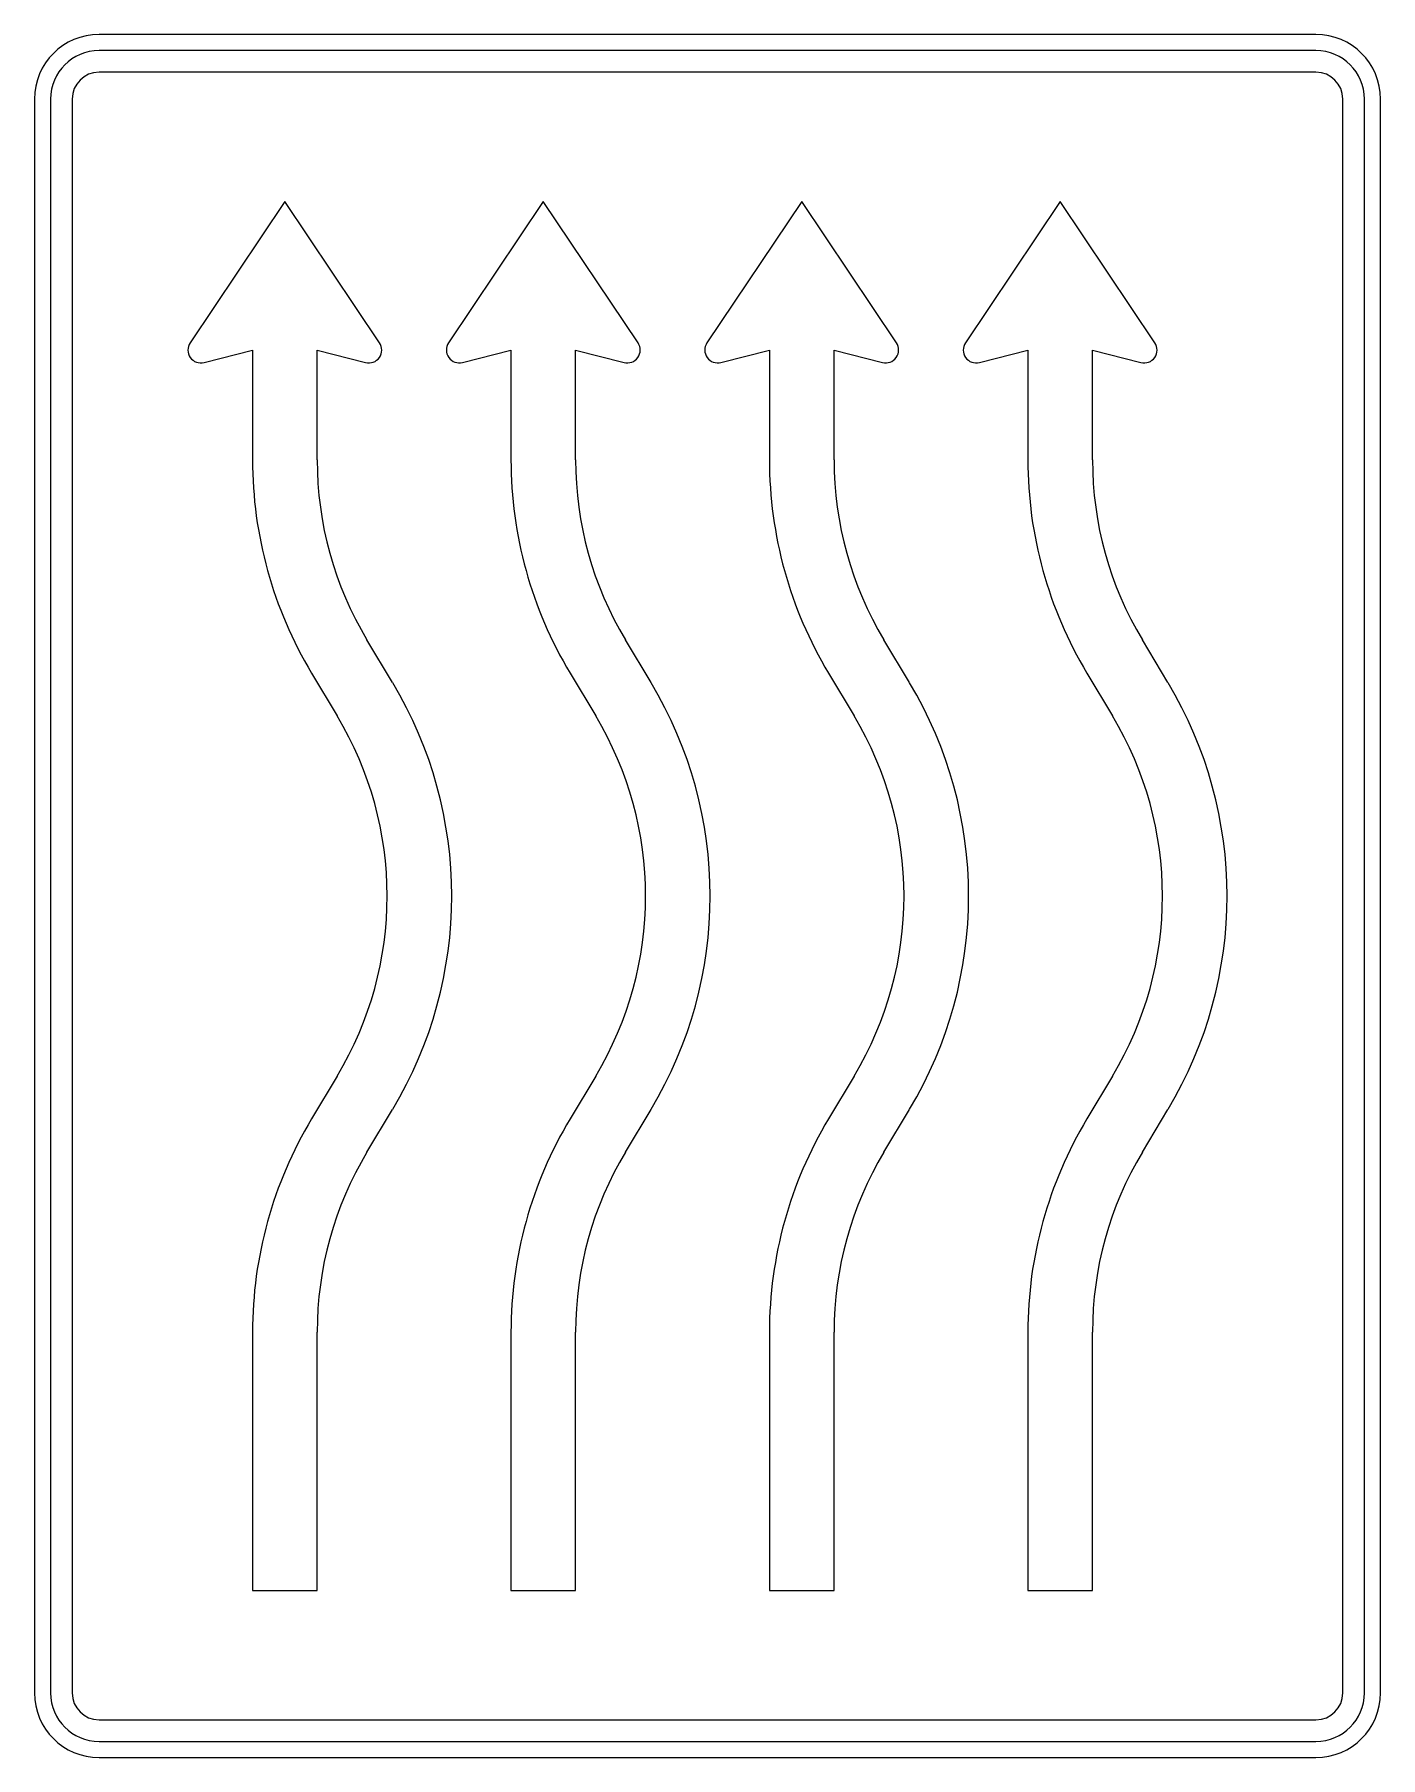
# Model space of a CAD drawing. Extents: x 0 to 1250, y 0 to 1600.
import ezdxf

# ---------------------------------------------------------------- set-up
doc = ezdxf.new("R2010")
doc.units = 0
doc.header["$LTSCALE"] = 25
doc.linetypes.add('AUSGEZOGEN', pattern=[0])
doc.layers.get('0').update_dxf_attribs({"linetype": 'AUSGEZOGEN'})

msp = doc.modelspace()

# ---------------------------------------------------------------- linework, layer by layer
for p, q in [((1190, 1600), (60, 1600)), ((1190, 1585), (60, 1585)), ((1190, 1565), (60, 1565)), ((0, 1540), (0, 60)), ((15, 1540), (15, 60)), ((35, 1540), (35, 60)), ((1215, 60), (1215, 1540)), ((1235, 60), (1235, 1540)), ((1250, 60), (1250, 1540)), ((232.5, 1445), (144.5, 1313.7)), ((320.5, 1313.7), (232.5, 1445)), ((472.5, 1445), (384.5, 1313.7)), ((560.5, 1313.7), (472.5, 1445)), ((712.5, 1445), (624.5, 1313.7)), ((800.5, 1313.7), (712.5, 1445)), ((952.5, 1445), (864.5, 1313.7)), ((1040.5, 1313.7), (952.5, 1445)), ((157.5, 1295.4), (202.5, 1307)), ((202.5, 1307), (202.5, 1205)), ((262.5, 1205), (262.5, 1307)), ((262.5, 1307), (307.5, 1295.4)), ((397.5, 1295.4), (442.5, 1307)), ((442.5, 1307), (442.5, 1205)), ((502.5, 1205), (502.5, 1307)), ((502.5, 1307), (547.5, 1295.4)), ((637.5, 1295.4), (682.5, 1307)), ((682.5, 1307), (682.5, 1205)), ((742.5, 1205), (742.5, 1307)), ((742.5, 1307), (787.5, 1295.4)), ((877.5, 1295.4), (922.5, 1307)), ((922.5, 1307), (922.5, 1205)), ((982.5, 1205), (982.5, 1307)), ((982.5, 1307), (1027.5, 1295.4)), ((332.6, 998.1), (308.8, 1037.8)), ((572.6, 998.1), (548.8, 1037.8)), ((812.6, 998.1), (788.8, 1037.8)), ((1052.6, 998.1), (1028.8, 1037.8)), ((257.4, 1006.9), (281.2, 967.2)), ((497.4, 1006.9), (521.2, 967.2)), ((737.4, 1006.9), (761.2, 967.2)), ((977.4, 1006.9), (1001.2, 967.2)), ((281.2, 632.8), (257.4, 593.1)), ((521.2, 632.8), (497.4, 593.1)), ((761.2, 632.8), (737.4, 593.1)), ((1001.2, 632.8), (977.4, 593.1)), ((308.8, 562.2), (332.6, 601.9)), ((548.8, 562.2), (572.6, 601.9)), ((788.8, 562.2), (812.6, 601.9)), ((1028.8, 562.2), (1052.6, 601.9)), ((202.5, 395), (202.5, 155)), ((262.5, 155), (262.5, 395)), ((442.5, 395), (442.5, 155)), ((502.5, 155), (502.5, 395)), ((682.5, 395), (682.5, 155)), ((742.5, 155), (742.5, 395)), ((922.5, 395), (922.5, 155)), ((982.5, 155), (982.5, 395)), ((202.5, 155), (262.5, 155)), ((442.5, 155), (502.5, 155)), ((682.5, 155), (742.5, 155)), ((922.5, 155), (982.5, 155)), ((60, 35), (1190, 35)), ((60, 15), (1190, 15)), ((60, 0), (1190, 0))]:
    msp.add_line(p, q)
for centre, radius, start, end in [((60, 1540), 60, 90, 180), ((1190, 1540), 60, 0, 90), ((60, 1540), 45, 90, 180), ((1190, 1540), 45, 0, 90), ((60, 1540), 25, 90, 180), ((1190, 1540), 25, 0, 90), ((154.5, 1307), 12, 146.195, 284.475), ((310.5, 1307), 12, 255.525, 393.805), ((394.5, 1307), 12, 146.195, 284.475), ((550.5, 1307), 12, 255.525, 393.805), ((634.5, 1307), 12, 146.195, 284.475), ((790.5, 1307), 12, 255.525, 393.805), ((874.5, 1307), 12, 146.195, 284.475), ((1030.5, 1307), 12, 255.525, 393.805), ((587.5, 1205), 385, 180, 210.96), ((587.5, 1205), 325, 180, 210.96), ((827.5, 1205), 385, 180, 210.96), ((827.5, 1205), 325, 180, 210.96), ((1067.5, 1205), 385, 180, 210.96), ((1067.5, 1205), 325, 180, 210.96), ((1307.5, 1205), 385, 180, 210.96), ((1307.5, 1205), 325, 180, 210.96), ((2.5, 800), 385, 329.04, 390.96), ((242.5, 800), 385, 329.04, 390.96), ((482.5, 800), 385, 329.04, 390.96), ((722.5, 800), 385, 329.04, 390.96), ((2.5, 800), 325, 329.04, 390.96), ((242.5, 800), 325, 329.04, 390.96), ((482.5, 800), 325, 329.04, 390.96), ((722.5, 800), 325, 329.04, 390.96), ((587.5, 395), 385, 149.04, 180), ((827.5, 395), 385, 149.04, 180), ((1067.5, 395), 385, 149.04, 180), ((1307.5, 395), 385, 149.04, 180), ((587.5, 395), 325, 149.04, 180), ((827.5, 395), 325, 149.04, 180), ((1067.5, 395), 325, 149.04, 180), ((1307.5, 395), 325, 149.04, 180), ((60, 60), 60, 180, 270), ((60, 60), 45, 180, 270), ((60, 60), 25, 180, 270), ((1190, 60), 60, 270, 360), ((1190, 60), 45, 270, 360), ((1190, 60), 25, 270, 360)]:
    msp.add_arc(centre, radius, start, end)

doc.saveas('drawing.dxf')
